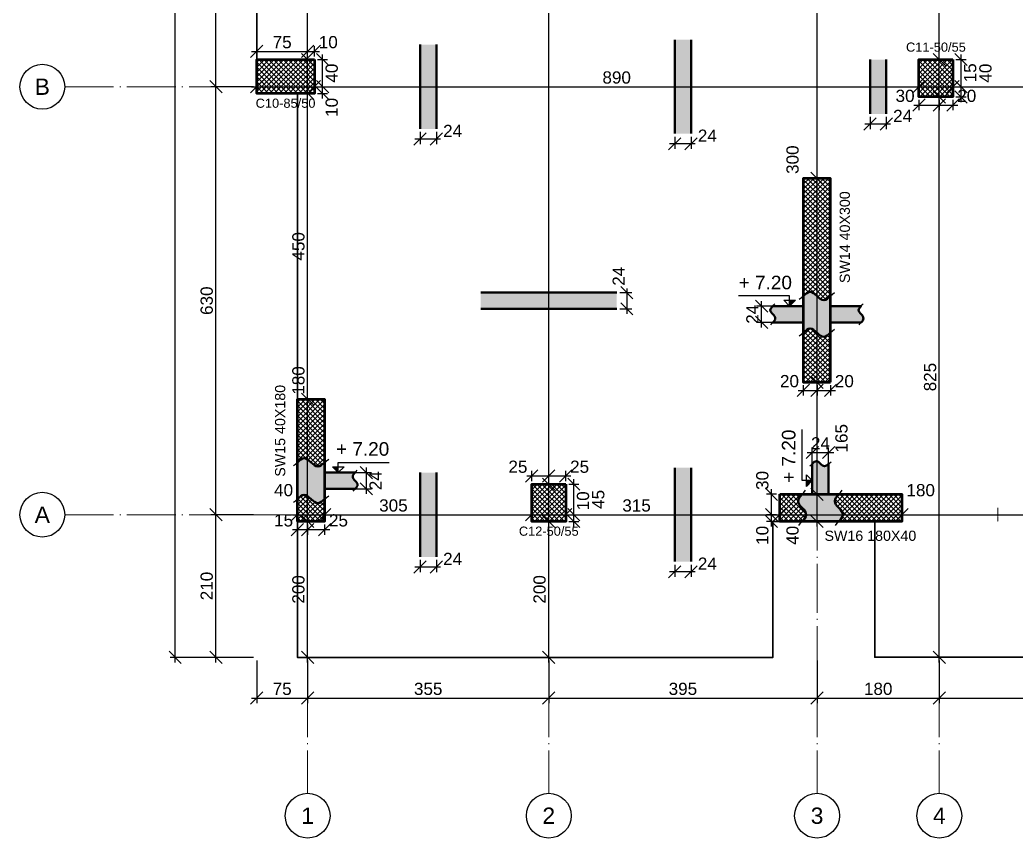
# Model space of a CAD drawing. Header units: millimetres. Extents: x -404 to 6018, y -5139 to 7890.
# Drawn here: x -349 to 1118, y 4124 to 5328 of the extents above; entities that cross this region are included whole.
import ezdxf
from ezdxf.enums import TextEntityAlignment as Align

# ---------------------------------------------------------------- set-up
doc = ezdxf.new("R2010")
doc.units = ezdxf.units.MM
doc.linetypes.add('ZWCAD_ISO04W100', pattern=[30.5, 24, -3, 0.5, -3])
for name, color, linetype, lineweight in [('AXIS LINES', 255, 'ZWCAD_ISO04W100', 13), ('COLUMN', 140, 'Continuous', 53), ('SLAB', 3, 'Continuous', 35), ('WALL', 10, 'Continuous', 53)]:
    doc.layers.add(name, color=color, linetype=linetype, lineweight=lineweight)
for name, color, linetype in [('FLOOR', 3, 'Continuous'), ('FW_AXIS', 7, 'Continuous'), ('FW_COLUMN_HATCH', 8, 'Continuous'), ('FW_DIM', 7, 'Continuous'), ('FW_SLAB_SECTION', 8, 'Continuous'), ('FW_TEXT', 7, 'Continuous'), ('FW_WALL_HATCH', 8, 'Continuous'), ('FW_WALL_SECTION', 8, 'Continuous')]:
    doc.layers.add(name, color=color, linetype=linetype)
doc.styles.add('REBAR_TXT', font='arial.ttf')
doc.styles.get("Standard").update_dxf_attribs({"font": 'arial.ttf'})
doc.dimstyles.new('FW_DIM', dxfattribs={"dimtxt": 18, "dimasz": 9, "dimexe": 7.5, "dimexo": 4.5, "dimgap": 4.5, "dimtad": 1, "dimdec": 0, "dimtxsty": 'Standard', "dimtsz": 9, "dimcen": 2.5, "dimdle": 7.5, "dimclrd": 256, "dimclre": 256, "dimclrt": 7, "dimazin": 3, "dimtfac": 1, "dimtmove": 2, "dimatfit": 3})

# ---------------------------------------------------------------- blocks, each defined once
blk = doc.blocks.new('_Oblique')
at = {"color": 0, "linetype": 'ByBlock', "lineweight": -2}
blk.add_line((-0.5, -0.5), (0.5, 0.5), dxfattribs=at)
blk = doc.blocks.new('*D132')
for p, q in [((405, 4604.6), (405, 4607.6)), ((455, 4604.6), (455, 4607.6)), ((397.5, 4600.1), (462.5, 4600.1))]:
    blk.add_line(p, q)
at = {"layer": 'Defpoints'}
for p in [(405, 4600.1), (405, 4600.1), (455, 4600.1)]:
    blk.add_point(p, dxfattribs=at)
at = {"layer": 'FW_DIM', "xscale": 18, "yscale": 18}
for p in [(405, 4600.1), (455, 4600.1)]:
    blk.add_blockref('_OBLIQUE', p, dxfattribs=at)
blk = doc.blocks.new('*D137')
for p, q in [((0, 5234.6), (0, 5237.6)), ((85, 5234.6), (85, 5237.6)), ((-7.5, 5230.1), (92.5, 5230.1))]:
    blk.add_line(p, q)
at = {"layer": 'Defpoints'}
for p in [(0, 5230.1), (0, 5230.1), (85, 5230.1)]:
    blk.add_point(p, dxfattribs=at)
at = {"layer": 'FW_DIM', "xscale": 18, "yscale": 18}
for p in [(0, 5230.1), (85, 5230.1)]:
    blk.add_blockref('_OBLIQUE', p, dxfattribs=at)
blk = doc.blocks.new('*D139')
for p, q in [((975, 5234.6), (975, 5237.6)), ((1025, 5234.6), (1025, 5237.6)), ((967.5, 5230.1), (1032.5, 5230.1))]:
    blk.add_line(p, q)
at = {"layer": 'Defpoints'}
for p in [(975, 5230.1), (975, 5230.1), (1025, 5230.1)]:
    blk.add_point(p, dxfattribs=at)
at = {"layer": 'FW_DIM', "xscale": 18, "yscale": 18}
for p in [(975, 5230.1), (1025, 5230.1)]:
    blk.add_blockref('_OBLIQUE', p, dxfattribs=at)
blk = doc.blocks.new('*D179')
for p, q in [((70.5, 5270.1), (67.5, 5270.1)), ((75, 5212.6), (75, 5277.6)), ((70.5, 5220.1), (67.5, 5220.1))]:
    blk.add_line(p, q)
at = {"layer": 'Defpoints'}
for p in [(75, 5270.1), (75, 5220.1), (75, 5220.1)]:
    blk.add_point(p, dxfattribs=at)
at = {"layer": 'FW_DIM', "xscale": 18, "yscale": 18, "rotation": 90}
for p in [(75, 5270.1), (75, 5220.1)]:
    blk.add_blockref('_OBLIQUE', p, dxfattribs=at)
blk = doc.blocks.new('*D184')
for p, q in [((430, 4582.6), (430, 4652.6)), ((425.5, 4645.1), (422.5, 4645.1)), ((425.5, 4590.1), (422.5, 4590.1))]:
    blk.add_line(p, q)
at = {"layer": 'Defpoints'}
for p in [(430, 4645.1), (430, 4590.1), (430, 4590.1)]:
    blk.add_point(p, dxfattribs=at)
at = {"layer": 'FW_DIM', "xscale": 18, "yscale": 18, "rotation": 90}
for p in [(430, 4645.1), (430, 4590.1)]:
    blk.add_blockref('_OBLIQUE', p, dxfattribs=at)
blk = doc.blocks.new('*D202')
for p, q in [((1000.5, 5270.1), (997.5, 5270.1)), ((1005, 5207.6), (1005, 5277.6)), ((1000.5, 5215.1), (997.5, 5215.1))]:
    blk.add_line(p, q)
at = {"layer": 'Defpoints'}
for p in [(1005, 5270.1), (1005, 5215.1), (1005, 5215.1)]:
    blk.add_point(p, dxfattribs=at)
at = {"layer": 'FW_DIM', "xscale": 18, "yscale": 18, "rotation": 90}
for p in [(1005, 5270.1), (1005, 5215.1)]:
    blk.add_blockref('_OBLIQUE', p, dxfattribs=at)
blk = doc.blocks.new('*D254')
for p, q in [((-4.5, 7530.2), (-127.5, 7530.2)), ((-120, 4382.6), (-120, 7537.7)), ((-4.5, 4390.1), (-127.5, 4390.1))]:
    blk.add_line(p, q)
at = {"layer": 'Defpoints'}
for p in [(0, 7530.2), (-120, 4390.1), (0, 4390.1)]:
    blk.add_point(p, dxfattribs=at)
at = {"layer": 'FW_DIM', "xscale": 18, "yscale": 18, "rotation": 90}
for p in [(-120, 7530.2), (-120, 4390.1)]:
    blk.add_blockref('_OBLIQUE', p, dxfattribs=at)
at = {"layer": 'FW_DIM', "color": 7, "insert": (-133.5, 5960.2), "char_height": 18, "attachment_point": 5, "rotation": 90}
blk.add_mtext('3140', dxfattribs=at)

msp = doc.modelspace()

# ---------------------------------------------------------------- hatches: boundary and pattern name
at = {"layer": 'FW_COLUMN_HATCH'}
h = msp.add_hatch(dxfattribs=at)
h.set_pattern_fill('ANSI37', scale=1.6)
h.paths.add_polyline_path([(85, 5270.1), (85, 5220.1), (0, 5220.1), (0, 5270.1), (85, 5270.1), (85, 5270.1)])
h = msp.add_hatch(dxfattribs=at)
h.set_pattern_fill('ANSI37', scale=1.6)
h.paths.add_polyline_path([(1025, 5270.1), (1025, 5215.1), (975, 5215.1), (975, 5270.1), (1025, 5270.1)])
h = msp.add_hatch(dxfattribs=at)
h.set_pattern_fill('ANSI37', scale=1.6)
h.paths.add_polyline_path([(455, 4645.1), (455, 4590.1), (405, 4590.1), (405, 4645.1), (455, 4645.1)])
at = {"layer": 'FW_SLAB_SECTION'}
h = msp.add_hatch(color=8, dxfattribs=at)
h.dxf.hatch_style = 1
h.paths.add_polyline_path([(639.5, 5161), (639.5, 5299.2), (615.5, 5299.2), (615.5, 5161), (639.5, 5161)])
h = msp.add_hatch(color=8, dxfattribs=at)
h.dxf.hatch_style = 1
h.paths.add_polyline_path([(264.5, 5168), (264.5, 5292.2), (240.5, 5292.2), (240.5, 5168), (264.5, 5168)])
h = msp.add_hatch(color=8, dxfattribs=at)
h.dxf.hatch_style = 1
h.paths.add_polyline_path([(927, 5190.1), (927, 5270.1), (903, 5270.1), (903, 5190.1), (927, 5190.1)])
h = msp.add_hatch(color=8, dxfattribs=at)
h.dxf.hatch_style = 1
h.paths.add_polyline_path([(530, 4903.1), (530, 4927.1), (330, 4927.1), (330, 4903.1), (530, 4903.1)])
h = msp.add_hatch(color=8, dxfattribs=at)
h.dxf.hatch_style = 1
h.paths.add_polyline_path([(639.5, 4531), (639.5, 4669.2), (615.5, 4669.2), (615.5, 4531), (639.5, 4531)])
h = msp.add_hatch(color=8, dxfattribs=at)
h.dxf.hatch_style = 1
h.paths.add_polyline_path([(264.5, 4538), (264.5, 4662.2), (240.5, 4662.2), (240.5, 4538), (264.5, 4538)])
at = {"layer": 'FW_WALL_HATCH'}
h = msp.add_hatch(dxfattribs=at)
h.set_pattern_fill('ANSI37', scale=1.6)
h.paths.add_polyline_path([(804.8, 5095.1), (844.8, 5095.1), (844.8, 4922.1), (842.3, 4919.8), (839.8, 4917.9), (837.3, 4916.6), (834.8, 4916.1), (832.3, 4916.6), (829.8, 4917.9), (827.3, 4919.8), (824.8, 4922.1), (822.3, 4924.4), (819.8, 4926.4), (817.3, 4927.7), (814.8, 4928.1), (812.3, 4927.7), (809.8, 4926.4), (807.3, 4924.4), (804.8, 4922.1), (804.8, 4907.1), (804.8, 4907.1), (804.8, 5095.1)])
h = msp.add_hatch(dxfattribs=at)
h.set_pattern_fill('ANSI37', scale=1.6)
h.paths.add_polyline_path([(804.8, 4795.1), (804.8, 4883.1), (804.8, 4883.1), (804.8, 4868.1), (807.3, 4870.4), (809.8, 4872.4), (812.3, 4873.7), (814.8, 4874.1), (817.3, 4873.7), (819.8, 4872.4), (822.3, 4870.4), (824.8, 4868.1), (827.3, 4865.8), (829.8, 4863.9), (832.3, 4862.6), (834.8, 4862.1), (837.3, 4862.6), (839.8, 4863.9), (842.3, 4865.8), (844.8, 4868.1), (844.8, 4795.1), (804.8, 4795.1)])
h = msp.add_hatch(dxfattribs=at)
h.set_pattern_fill('ANSI37', scale=1.6)
h.paths.add_polyline_path([(60, 4770.1), (100, 4770.1), (100, 4677.1), (97.5, 4674.8), (95, 4672.9), (92.5, 4671.6), (90, 4671.1), (87.5, 4671.6), (85, 4672.9), (82.5, 4674.8), (80, 4677.1), (77.5, 4679.4), (75, 4681.4), (72.5, 4682.7), (70, 4683.1), (67.5, 4682.7), (65, 4681.4), (62.5, 4679.4), (60, 4677.1), (60, 4770.1)])
h = msp.add_hatch(dxfattribs=at)
h.set_pattern_fill('ANSI37', scale=1.6)
h.paths.add_polyline_path([(60, 4623.1), (62.5, 4625.4), (65, 4627.4), (67.5, 4628.7), (70, 4629.1), (72.5, 4628.7), (75, 4627.4), (77.5, 4625.4), (80, 4623.1), (82.5, 4620.8), (85, 4618.9), (87.5, 4617.6), (90, 4617.1), (92.5, 4617.6), (95, 4618.9), (97.5, 4620.8), (100, 4623.1), (100, 4590.1), (60, 4590.1), (60, 4623.1)])
h = msp.add_hatch(dxfattribs=at)
h.set_pattern_fill('ANSI37', scale=1.6)
h.paths.add_polyline_path([(803, 4630.1), (800.7, 4627.6), (798.8, 4625.1), (797.5, 4622.6), (797, 4620.1), (797.5, 4617.6), (798.8, 4615.1), (800.7, 4612.6), (803, 4610.1), (805.3, 4607.6), (807.2, 4605.1), (808.5, 4602.6), (809, 4600.1), (808.5, 4597.6), (807.2, 4595.1), (805.3, 4592.6), (803, 4590.1), (770, 4590.1), (770, 4630.1), (803, 4630.1)])
h = msp.add_hatch(dxfattribs=at)
h.set_pattern_fill('ANSI37', scale=1.6)
h.paths.add_polyline_path([(950, 4630.1), (950, 4590.1), (857, 4590.1), (859.3, 4592.6), (861.2, 4595.1), (862.5, 4597.6), (863, 4600.1), (862.5, 4602.6), (861.2, 4605.1), (859.3, 4607.6), (857, 4610.1), (854.7, 4612.6), (852.8, 4615.1), (851.5, 4617.6), (851, 4620.1), (851.5, 4622.6), (852.8, 4625.1), (854.7, 4627.6), (857, 4630.1), (950, 4630.1)])
at = {"layer": 'FW_WALL_SECTION'}
h = msp.add_hatch(color=8, dxfattribs=at)
h.dxf.hatch_style = 1
h.paths.add_polyline_path([(844.8, 4883.1), (844.8, 4868.1), (842.3, 4865.8), (839.8, 4863.9), (837.3, 4862.6), (834.8, 4862.1), (832.3, 4862.6), (829.8, 4863.9), (827.3, 4865.8), (824.8, 4868.1), (822.3, 4870.4), (819.8, 4872.4), (817.3, 4873.7), (814.8, 4874.1), (812.3, 4873.7), (809.8, 4872.4), (807.3, 4870.4), (804.8, 4868.1), (804.8, 4883.1), (759.8, 4883.1), (761.2, 4884.6), (762.3, 4886.1), (763.1, 4887.6), (763.4, 4889.1), (763.1, 4890.6), (762.3, 4892.1), (761.2, 4893.6), (759.8, 4895.1), (758.4, 4896.6), (757.3, 4898.1), (756.5, 4899.6), (756.2, 4901.1), (756.5, 4902.6), (757.3, 4904.1), (758.4, 4905.6), (759.8, 4907.1), (804.8, 4907.1), (804.8, 4922.1), (807.3, 4924.4), (809.8, 4926.4), (812.3, 4927.7), (814.8, 4928.1), (817.3, 4927.7), (819.8, 4926.4), (822.3, 4924.4), (824.8, 4922.1), (827.3, 4919.8), (829.8, 4917.9), (832.3, 4916.6), (834.8, 4916.1), (837.3, 4916.6), (839.8, 4917.9), (842.3, 4919.8), (844.8, 4922.1), (844.8, 4907.1), (889.8, 4907.1), (888.4, 4905.6), (887.3, 4904.1), (886.5, 4902.6), (886.2, 4901.1), (886.5, 4899.6), (887.3, 4898.1), (888.4, 4896.6), (889.8, 4895.1), (891.2, 4893.6), (892.3, 4892.1), (893.1, 4890.6), (893.4, 4889.1), (893.1, 4887.6), (892.3, 4886.1), (891.2, 4884.6), (889.8, 4883.1), (844.8, 4883.1)])
h = msp.add_hatch(color=7, dxfattribs=at)
h.dxf.hatch_style = 1
h.paths.add_polyline_path([(784.6, 4907.1), (793.1, 4915.7), (784.6, 4915.7)])
h = msp.add_hatch(color=8, dxfattribs=at)
h.dxf.hatch_style = 1
h.paths.add_polyline_path([(62.5, 4679.4), (65, 4681.4), (67.5, 4682.7), (70, 4683.1), (72.5, 4682.7), (75, 4681.4), (77.5, 4679.4), (80, 4677.1), (82.5, 4674.8), (85, 4672.9), (87.5, 4671.6), (90, 4671.1), (92.5, 4671.6), (95, 4672.9), (97.5, 4674.8), (100, 4677.1), (100, 4662.1), (145, 4662.1), (143.6, 4660.6), (142.5, 4659.1), (141.7, 4657.6), (141.4, 4656.1), (141.7, 4654.6), (142.5, 4653.1), (143.6, 4651.6), (145, 4650.1), (146.4, 4648.6), (147.5, 4647.1), (148.3, 4645.6), (148.6, 4644.1), (148.3, 4642.6), (147.5, 4641.1), (146.4, 4639.6), (145, 4638.1), (100, 4638.1), (100, 4623.1), (97.5, 4620.8), (95, 4618.9), (92.5, 4617.6), (90, 4617.1), (87.5, 4617.6), (85, 4618.9), (82.5, 4620.8), (80, 4623.1), (77.5, 4625.4), (75, 4627.4), (72.5, 4628.7), (70, 4629.1), (67.5, 4628.7), (65, 4627.4), (62.5, 4625.4), (60, 4623.1), (60, 4677.1), (62.5, 4679.4)])
h = msp.add_hatch(color=8, dxfattribs=at)
h.dxf.hatch_style = 1
h.paths.add_polyline_path([(803, 4590.1), (805.3, 4592.6), (807.2, 4595.1), (808.5, 4597.6), (809, 4600.1), (808.5, 4602.6), (807.2, 4605.1), (805.3, 4607.6), (803, 4610.1), (800.7, 4612.6), (798.8, 4615.1), (797.5, 4617.6), (797, 4620.1), (797.5, 4622.6), (798.8, 4625.1), (800.7, 4627.6), (803, 4630.1), (818, 4630.1), (818, 4675.1), (819.5, 4676.5), (821, 4677.7), (822.5, 4678.4), (824, 4678.7), (825.5, 4678.4), (827, 4677.7), (828.5, 4676.5), (830, 4675.1), (831.5, 4673.7), (833, 4672.6), (834.5, 4671.8), (836, 4671.5), (837.5, 4671.8), (839, 4672.6), (840.5, 4673.7), (842, 4675.1), (842, 4630.1), (857, 4630.1), (854.7, 4627.6), (852.8, 4625.1), (851.5, 4622.6), (851, 4620.1), (851.5, 4617.6), (852.8, 4615.1), (854.7, 4612.6), (857, 4610.1), (859.3, 4607.6), (861.2, 4605.1), (862.5, 4602.6), (863, 4600.1), (862.5, 4597.6), (861.2, 4595.1), (859.3, 4592.6), (857, 4590.1), (803, 4590.1)])
h = msp.add_hatch(color=7, dxfattribs=at)
h.dxf.hatch_style = 1
h.paths.add_polyline_path([(120.2, 4662.1), (111.7, 4670.7), (120.2, 4670.7)])
h = msp.add_hatch(color=7, dxfattribs=at)
h.dxf.hatch_style = 1
h.paths.add_polyline_path([(818, 4650.4), (809.5, 4641.8), (809.5, 4650.4)])

# ---------------------------------------------------------------- linework, layer by layer
at = {"layer": 'AXIS LINES', "color": 0, "ltscale": 3}
for points in [[(75, 7730.2), (75, 4190)], [(430, 7730.2), (430, 4190)], [(825, 7730.2), (825, 4190)], [(1005, 7730.2), (1005, 4190)], [(-282.6, 5230.1), (2132.4, 5230.1)], [(-282.6, 4600.1), (2132.4, 4600.1)]]:
    msp.add_lwpolyline(points, dxfattribs=at)
at = {"layer": 'AXIS LINES', "ltscale": 0.08}
msp.add_lwpolyline([(1091.4, 4610.1), (1091.4, 4590.1)], dxfattribs=at)
at = {"layer": 'COLUMN', "ltscale": 0.08}
for points in [[(85, 5270.1), (85, 5220.1), (0, 5220.1), (0, 5270.1), (85, 5270.1)], [(1025, 5270.1), (1025, 5215.1), (975, 5215.1), (975, 5270.1), (1025, 5270.1)], [(455, 4645.1), (455, 4590.1), (405, 4590.1), (405, 4645.1), (455, 4645.1)]]:
    msp.add_lwpolyline(points, dxfattribs=at)
at = {"layer": 'FLOOR'}
msp.add_line((745.1, 4390.1), (355.1, 4390.1), dxfattribs=at)
at = {"layer": 'FW_AXIS'}
for centre in [(-315.6, 5230.1), (-315.6, 4600.1), (75, 4157), (430, 4157), (825, 4157), (1005, 4157)]:
    msp.add_circle(centre, 33, dxfattribs=at)
at = {"layer": 'FW_SLAB_SECTION', "color": 7, "lineweight": 50}
for p, q in [((615.5, 5161), (615.5, 5299.2)), ((639.5, 5161), (639.5, 5299.2)), ((240.5, 5168), (240.5, 5292.2)), ((264.5, 5168), (264.5, 5292.2)), ((903, 5190.1), (903, 5270.1)), ((927, 5190.1), (927, 5270.1)), ((330, 4927.1), (530, 4927.1)), ((330, 4903.1), (530, 4903.1)), ((615.5, 4531), (615.5, 4669.2)), ((639.5, 4531), (639.5, 4669.2)), ((240.5, 4538), (240.5, 4662.2)), ((264.5, 4538), (264.5, 4662.2))]:
    msp.add_line(p, q, dxfattribs=at)
at = {"layer": 'FW_WALL_SECTION', "lineweight": 50}
for points in [[(844.8, 4883.1), (844.8, 4868.1), (842.3, 4865.8), (839.8, 4863.9), (837.3, 4862.6), (834.8, 4862.1), (832.3, 4862.6), (829.8, 4863.9), (827.3, 4865.8), (824.8, 4868.1), (822.3, 4870.4), (819.8, 4872.4), (817.3, 4873.7), (814.8, 4874.1), (812.3, 4873.7), (809.8, 4872.4), (807.3, 4870.4), (804.8, 4868.1), (804.8, 4883.1), (759.8, 4883.1), (761.2, 4884.6), (762.3, 4886.1), (763.1, 4887.6), (763.4, 4889.1), (763.1, 4890.6), (762.3, 4892.1), (761.2, 4893.6), (759.8, 4895.1), (758.4, 4896.6), (757.3, 4898.1), (756.5, 4899.6), (756.2, 4901.1), (756.5, 4902.6), (757.3, 4904.1), (758.4, 4905.6), (759.8, 4907.1), (804.8, 4907.1), (804.8, 4922.1), (807.3, 4924.4), (809.8, 4926.4), (812.3, 4927.7), (814.8, 4928.1), (817.3, 4927.7), (819.8, 4926.4), (822.3, 4924.4), (824.8, 4922.1), (827.3, 4919.8), (829.8, 4917.9), (832.3, 4916.6), (834.8, 4916.1), (837.3, 4916.6), (839.8, 4917.9), (842.3, 4919.8), (844.8, 4922.1), (844.8, 4907.1), (889.8, 4907.1), (888.4, 4905.6), (887.3, 4904.1), (886.5, 4902.6), (886.2, 4901.1), (886.5, 4899.6), (887.3, 4898.1), (888.4, 4896.6), (889.8, 4895.1), (891.2, 4893.6), (892.3, 4892.1), (893.1, 4890.6), (893.4, 4889.1), (893.1, 4887.6), (892.3, 4886.1), (891.2, 4884.6), (889.8, 4883.1), (844.8, 4883.1)], [(62.5, 4679.4), (65, 4681.4), (67.5, 4682.7), (70, 4683.1), (72.5, 4682.7), (75, 4681.4), (77.5, 4679.4), (80, 4677.1), (82.5, 4674.8), (85, 4672.9), (87.5, 4671.6), (90, 4671.1), (92.5, 4671.6), (95, 4672.9), (97.5, 4674.8), (100, 4677.1), (100, 4662.1), (145, 4662.1), (143.6, 4660.6), (142.5, 4659.1), (141.7, 4657.6), (141.4, 4656.1), (141.7, 4654.6), (142.5, 4653.1), (143.6, 4651.6), (145, 4650.1), (146.4, 4648.6), (147.5, 4647.1), (148.3, 4645.6), (148.6, 4644.1), (148.3, 4642.6), (147.5, 4641.1), (146.4, 4639.6), (145, 4638.1), (100, 4638.1), (100, 4623.1), (97.5, 4620.8), (95, 4618.9), (92.5, 4617.6), (90, 4617.1), (87.5, 4617.6), (85, 4618.9), (82.5, 4620.8), (80, 4623.1), (77.5, 4625.4), (75, 4627.4), (72.5, 4628.7), (70, 4629.1), (67.5, 4628.7), (65, 4627.4), (62.5, 4625.4), (60, 4623.1), (60, 4677.1), (62.5, 4679.4)], [(803, 4590.1), (805.3, 4592.6), (807.2, 4595.1), (808.5, 4597.6), (809, 4600.1), (808.5, 4602.6), (807.2, 4605.1), (805.3, 4607.6), (803, 4610.1), (800.7, 4612.6), (798.8, 4615.1), (797.5, 4617.6), (797, 4620.1), (797.5, 4622.6), (798.8, 4625.1), (800.7, 4627.6), (803, 4630.1), (818, 4630.1), (818, 4675.1), (819.5, 4676.5), (821, 4677.7), (822.5, 4678.4), (824, 4678.7), (825.5, 4678.4), (827, 4677.7), (828.5, 4676.5), (830, 4675.1), (831.5, 4673.7), (833, 4672.6), (834.5, 4671.8), (836, 4671.5), (837.5, 4671.8), (839, 4672.6), (840.5, 4673.7), (842, 4675.1), (842, 4630.1), (857, 4630.1), (854.7, 4627.6), (852.8, 4625.1), (851.5, 4622.6), (851, 4620.1), (851.5, 4617.6), (852.8, 4615.1), (854.7, 4612.6), (857, 4610.1), (859.3, 4607.6), (861.2, 4605.1), (862.5, 4602.6), (863, 4600.1), (862.5, 4597.6), (861.2, 4595.1), (859.3, 4592.6), (857, 4590.1), (803, 4590.1)]]:
    msp.add_lwpolyline(points, close=True, dxfattribs=at)
at = {"layer": 'FW_WALL_SECTION', "lineweight": 25}
for points in [[(798.8, 4917.3), (802.1, 4919.6), (805.3, 4922.6), (808.6, 4925.4), (811.8, 4927.5), (815.1, 4928.1), (818.3, 4927.2), (821.6, 4925), (824.8, 4922.1), (828, 4919.2), (831.3, 4917), (834.6, 4916.1), (837.8, 4916.8), (841.1, 4918.8), (844.3, 4921.6), (847.6, 4924.6), (850.8, 4927)], [(756.9, 4879.5), (758.3, 4881.5), (760.1, 4883.4), (761.8, 4885.4), (763, 4887.3), (763.4, 4889.3), (762.9, 4891.2), (761.6, 4893.2), (759.8, 4895.1), (758, 4897.1), (756.7, 4899), (756.2, 4901), (756.6, 4902.9), (757.8, 4904.9), (759.5, 4906.8), (761.3, 4908.8), (762.7, 4910.7)], [(886.9, 4879.5), (888.3, 4881.5), (890.1, 4883.4), (891.8, 4885.4), (893, 4887.3), (893.4, 4889.3), (892.9, 4891.2), (891.6, 4893.2), (889.8, 4895.1), (888, 4897.1), (886.7, 4899), (886.2, 4901), (886.6, 4902.9), (887.8, 4904.9), (889.5, 4906.8), (891.3, 4908.8), (892.7, 4910.7)], [(798.8, 4863.3), (802.1, 4865.6), (805.3, 4868.6), (808.6, 4871.4), (811.8, 4873.5), (815.1, 4874.1), (818.3, 4873.2), (821.6, 4871), (824.8, 4868.1), (828, 4865.2), (831.3, 4863), (834.6, 4862.1), (837.8, 4862.8), (841.1, 4864.8), (844.3, 4867.6), (847.6, 4870.6), (850.8, 4873)], [(54, 4672.3), (57.2, 4674.6), (60.5, 4677.6), (63.8, 4680.4), (67, 4682.5), (70.2, 4683.1), (73.5, 4682.2), (76.8, 4680), (80, 4677.1), (83.2, 4674.2), (86.5, 4672), (89.8, 4671.1), (93, 4671.8), (96.2, 4673.8), (99.5, 4676.6), (102.8, 4679.6), (106, 4682)], [(814.4, 4672.2), (816.4, 4673.6), (818.3, 4675.4), (820.2, 4677.1), (822.2, 4678.3), (824.1, 4678.7), (826.1, 4678.2), (828, 4676.9), (830, 4675.1), (832, 4673.4), (833.9, 4672), (835.9, 4671.5), (837.8, 4671.9), (839.8, 4673.1), (841.7, 4674.8), (843.6, 4676.6), (845.6, 4678)], [(142.1, 4634.5), (143.5, 4636.5), (145.3, 4638.4), (147, 4640.4), (148.2, 4642.3), (148.6, 4644.3), (148.1, 4646.2), (146.8, 4648.2), (145, 4650.1), (143.2, 4652.1), (141.9, 4654), (141.4, 4656), (141.8, 4657.9), (143, 4659.9), (144.7, 4661.8), (146.5, 4663.8), (147.9, 4665.7)], [(798.1, 4584.1), (800.5, 4587.4), (803.5, 4590.6), (806.3, 4593.9), (808.3, 4597.1), (809, 4600.4), (808.1, 4603.6), (805.9, 4606.9), (803, 4610.1), (800.1, 4613.4), (797.9, 4616.6), (797, 4619.9), (797.7, 4623.1), (799.7, 4626.4), (802.5, 4629.6), (805.5, 4632.9), (807.9, 4636.1)], [(852.1, 4584.1), (854.5, 4587.4), (857.5, 4590.6), (860.3, 4593.9), (862.3, 4597.1), (863, 4600.4), (862.1, 4603.6), (859.9, 4606.9), (857, 4610.1), (854.1, 4613.4), (851.9, 4616.6), (851, 4619.9), (851.7, 4623.1), (853.7, 4626.4), (856.5, 4629.6), (859.5, 4632.9), (861.9, 4636.1)], [(54, 4618.3), (57.2, 4620.6), (60.5, 4623.6), (63.8, 4626.4), (67, 4628.5), (70.2, 4629.1), (73.5, 4628.2), (76.8, 4626), (80, 4623.1), (83.2, 4620.2), (86.5, 4618), (89.8, 4617.1), (93, 4617.8), (96.2, 4619.8), (99.5, 4622.6), (102.8, 4625.6), (106, 4628)]]:
    msp.add_lwpolyline(points, dxfattribs=at)
at = {"layer": 'FW_WALL_SECTION'}
for points in [[(784.6, 4907.1), (784.6, 4922.1), (709.6, 4922.1)], [(818, 4650.4), (803, 4650.4), (803, 4725.4)], [(120.2, 4662.1), (120.2, 4677.1), (195.2, 4677.1)]]:
    msp.add_lwpolyline(points, dxfattribs=at)
for points in [[(784.6, 4907.1), (776, 4915.7), (793.1, 4915.7)], [(120.2, 4662.1), (111.7, 4670.7), (128.8, 4670.7)], [(818, 4650.4), (809.5, 4641.8), (809.5, 4658.9)]]:
    msp.add_lwpolyline(points, close=True, dxfattribs=at)
at = {"layer": 'SLAB', "ltscale": 0.08}
msp.add_lwpolyline([(644.9, 6540.1), (644.9, 6080.1), (565, 6080.1), (565.1, 6119.5), (100.1, 6120.1), (100.1, 6000.1), (0, 6000.1), (0, 5270.1), (0, 5220.1), (60, 5220.1), (60, 4390.1), (760.1, 4390.1), (760.1, 4590.1), (910, 4590.1), (910, 4390.2), (1610, 4390.2)], dxfattribs=at)
at = {"layer": 'WALL', "ltscale": 0.08}
msp.add_lwpolyline([(844.8, 4795.1), (844.8, 5095.1), (804.8, 5095.1), (804.8, 4795.1), (844.8, 4795.1)], dxfattribs=at)
for points in [[(60, 4590.1), (60, 4770.1), (100, 4770.1), (100, 4590.1)], [(770, 4630.1), (950, 4630.1), (950, 4590.1), (770, 4590.1)]]:
    msp.add_lwpolyline(points, close=True, dxfattribs=at)

# ---------------------------------------------------------------- texts
at = {"layer": 'FW_AXIS', "color": 7, "style": 'REBAR_TXT'}
for s, p in [('B', (-315.6, 5230.1)), ('A', (-315.6, 4600.1)), ('1', (75, 4157)), ('2', (430, 4157)), ('3', (825, 4157)), ('4', (1005, 4157))]:
    msp.add_text(s, height=24, dxfattribs=at).set_placement(p, align=Align.MIDDLE_CENTER)
at = {"layer": 'FW_TEXT', "color": 7, "style": 'REBAR_TXT'}
msp.add_text('C11-50/55', height=13.5, dxfattribs=at).set_placement((1000, 5277.6), align=Align.BOTTOM_CENTER)
for s, height, p in [('C10-85/50', 13.5, (42.5, 5212.6)), ('C12-50/55', 13.5, (430, 4582.6)), ('SW16 180X40', 15, (903.5, 4576.6))]:
    msp.add_text(s, height=height, dxfattribs=at).set_placement(p, align=Align.TOP_CENTER)
msp.add_text('SW14 40X300', height=15, rotation=90, dxfattribs=at).set_placement((858.3, 5008.6), align=Align.TOP_CENTER)
msp.add_text('SW15 40X180', height=15, rotation=90, dxfattribs=at).set_placement((46.5, 4723.6), align=Align.BOTTOM_CENTER)
at = {"layer": 'FW_WALL_SECTION', "color": 7, "style": 'REBAR_TXT'}
msp.add_text('+ 7.20', height=20, dxfattribs=at).set_placement((709.6, 4925.9), align=Align.BOTTOM_LEFT)
msp.add_text('+ 7.20', height=20, rotation=90, dxfattribs=at).set_placement((799.2, 4725.4), align=Align.BOTTOM_RIGHT)
msp.add_text('+ 7.20', height=20, dxfattribs=at).set_placement((195.2, 4680.9), align=Align.BOTTOM_RIGHT)

# ---------------------------------------------------------------- dimensions: what is measured, and where the dimension line sits
at = {"layer": 'FW_DIM'}
dim = msp.add_linear_dim(base=(-120, 4390.1), p1=(0, 4390.1), p2=(0, 7530.2), angle=90, dimstyle='FW_DIM', dxfattribs=at)
dim.commit()
dim.dimension.update_dxf_attribs({"geometry": '*D254', "text_midpoint": (-133.5, 5960.2)})
for base, p1, p2, location, text in [((430, 4645.1), (430, 4645.1), (430, 6119.7), (416.5, 5382.4), '1475'), ((1005, 5270.1), (1005, 5270.1), (1005, 5830.1), (991.5, 5550.1), '560'), ((825, 5095.1), (825, 5095.1), (825, 5685.1), (811.5, 5390.1), '590'), ((75, 5270.1), (75, 5270.1), (75, 5565.1), (61.5, 5417.6), '295'), ((97, 5230.1), (85, 5230.1), (85, 5270.1), (110.5, 5250.1), '40'), ((1037, 5230.1), (1025, 5230.1), (1025, 5270.1), (1073, 5250.1), '40'), ((1037, 5215.1), (1025, 5215.1), (1025, 5230.1), (1050.5, 5250.5), '15'), ((97, 5220.1), (85, 5220.1), (85, 5230.1), (110.5, 5199.7), '10'), ((75, 4770.1), (75, 4770.1), (75, 5220.1), (61.5, 4995.1), '450'), ((1005, 4390.2), (1005, 4390.2), (1005, 5215.1), (991.5, 4802.7), '825'), ((825, 4795.1), (825, 4795.1), (825, 5095.1), (789, 5122.7), '300'), ((545, 4903.1), (530, 4903.1), (530, 4927.1), (533, 4951.1), '24'), ((743.3, 4883.1), (804.8, 4883.1), (804.8, 4907.1), (729.8, 4895.1), '24'), ((75, 4590.1), (75, 4590.1), (75, 4770.1), (61.5, 4797.7), '180'), ((825, 4630.1), (825, 4630.1), (825, 4795.1), (861, 4712.6), '165'), ((161.5, 4638.1), (100, 4638.1), (100, 4662.1), (175, 4650.1), '24'), ((758, 4600.1), (770, 4600.1), (770, 4630.1), (744.5, 4650.5), '30'), ((467, 4600.1), (455, 4600.1), (455, 4645.1), (503, 4622.6), '45'), ((825, 4590.1), (825, 4590.1), (825, 4630.1), (789, 4569.7), '40'), ((467, 4590.1), (455, 4590.1), (455, 4600.1), (480.5, 4620.5), '10'), ((758, 4590.1), (770, 4590.1), (770, 4600.1), (744.5, 4569.7), '10'), ((75, 4390.1), (75, 4390.1), (75, 4590.1), (61.5, 4490.1), '200'), ((430, 4390.1), (430, 4390.1), (430, 4590.1), (416.5, 4490.1), '200')]:
    msp.add_linear_dim(base=base, p1=p1, p2=p2, angle=90, location=location, text=text, dimstyle='FW_DIM', override={"dimtmove": 2}, dxfattribs=at).render()
for base, p1, p2 in [((-60, 5230.1), (0, 5230.1), (0, 5670.1)), ((-60, 4600.1), (0, 4600.1), (0, 5230.1)), ((-60, 4390.1), (0, 4390.1), (0, 4600.1))]:
    msp.add_linear_dim(base=base, p1=p1, p2=p2, angle=90, dimstyle='FW_DIM', dxfattribs=at).render()
for base, p1, p2, location, text in [((0, 5282.1), (0, 5270.1), (75, 5270.1), (37.5, 5295.6), '75'), ((75, 5282.1), (75, 5270.1), (85, 5270.1), (105.4, 5295.6), '10'), ((85, 5230.1), (85, 5230.1), (975, 5230.1), (530, 5243.6), '890'), ((1025, 5230.1), (1025, 5230.1), (1590, 5230.1), (1204.3, 5243.6), '565'), ((975, 5203.1), (975, 5215.1), (1005, 5215.1), (954.6, 5216.6), '30'), ((1005, 5203.1), (1005, 5215.1), (1025, 5215.1), (1045.4, 5216.6), '20'), ((903, 5175.1), (903, 5190.1), (927, 5190.1), (951, 5187.1), '24'), ((240.5, 5153), (240.5, 5168), (264.5, 5168), (288.5, 5165), '24'), ((615.5, 5146), (615.5, 5161), (639.5, 5161), (663.5, 5158), '24'), ((804.8, 4783.1), (804.8, 4795.1), (825, 4795.1), (784.4, 4796.6), '20'), ((825, 4783.1), (825, 4795.1), (844.8, 4795.1), (865.2, 4796.6), '20'), ((818, 4691.6), (818, 4630.1), (842, 4630.1), (830, 4705.1), '24'), ((405, 4657.1), (405, 4645.1), (430, 4645.1), (384.6, 4670.6), '25'), ((430, 4657.1), (430, 4645.1), (455, 4645.1), (475.4, 4670.6), '25'), ((60, 4600.1), (60, 4600.1), (100, 4600.1), (39.6, 4636.1), '40'), ((770, 4600.1), (770, 4600.1), (950, 4600.1), (977.6, 4636.1), '180'), ((100, 4600.1), (100, 4600.1), (405, 4600.1), (201.3, 4613.6), '305'), ((455, 4600.1), (455, 4600.1), (770, 4600.1), (559.3, 4613.6), '315'), ((950, 4600.1), (950, 4600.1), (1360, 4600.1), (1155, 4613.6), '410'), ((60, 4578.1), (60, 4590.1), (75, 4590.1), (39.6, 4591.6), '15'), ((75, 4578.1), (75, 4590.1), (100, 4590.1), (120.4, 4591.6), '25'), ((240.5, 4523), (240.5, 4538), (264.5, 4538), (288.5, 4535), '24'), ((615.5, 4516), (615.5, 4531), (639.5, 4531), (663.5, 4528), '24')]:
    msp.add_linear_dim(base=base, p1=p1, p2=p2, location=location, text=text, dimstyle='FW_DIM', override={"dimtmove": 2}, dxfattribs=at).render()
for base, p1, p2, picture, middle in [((75, 5220.1), (75, 5220.1), (75, 5270.1), '*D179', (75, 5245.1)), ((1005, 5215.1), (1005, 5215.1), (1005, 5270.1), '*D202', (1005, 5242.6)), ((430, 4590.1), (430, 4590.1), (430, 4645.1), '*D184', (430, 4617.6))]:
    dim = msp.add_linear_dim(base=base, p1=p1, p2=p2, angle=90, text=' ', dimstyle='FW_DIM', override={"dimtmove": 2}, dxfattribs=at)
    dim.commit()
    dim.dimension.update_dxf_attribs({"geometry": picture, "text_midpoint": middle, "dimtype": 160})
for base, p1, p2, picture, middle in [((0, 5230.1), (0, 5230.1), (85, 5230.1), '*D137', (42.5, 5230.1)), ((975, 5230.1), (975, 5230.1), (1025, 5230.1), '*D139', (1000, 5230.1)), ((405, 4600.1), (405, 4600.1), (455, 4600.1), '*D132', (430, 4600.1))]:
    dim = msp.add_linear_dim(base=base, p1=p1, p2=p2, text=' ', dimstyle='FW_DIM', override={"dimtmove": 2}, dxfattribs=at)
    dim.commit()
    dim.dimension.update_dxf_attribs({"geometry": picture, "text_midpoint": middle, "dimtype": 160})
for base, p1, p2 in [((0, 4330.1), (0, 4390.1), (75, 4390.1)), ((75, 4330.1), (75, 4390.1), (430, 4390.1)), ((430, 4330.1), (430, 4390.1), (825, 4390.1)), ((825, 4330.1), (825, 4390.1), (1005, 4390.1)), ((1005, 4330.1), (1005, 4390.1), (1660, 4390.1))]:
    msp.add_linear_dim(base=base, p1=p1, p2=p2, dimstyle='FW_DIM', dxfattribs=at).render()

doc.saveas('drawing.dxf')
